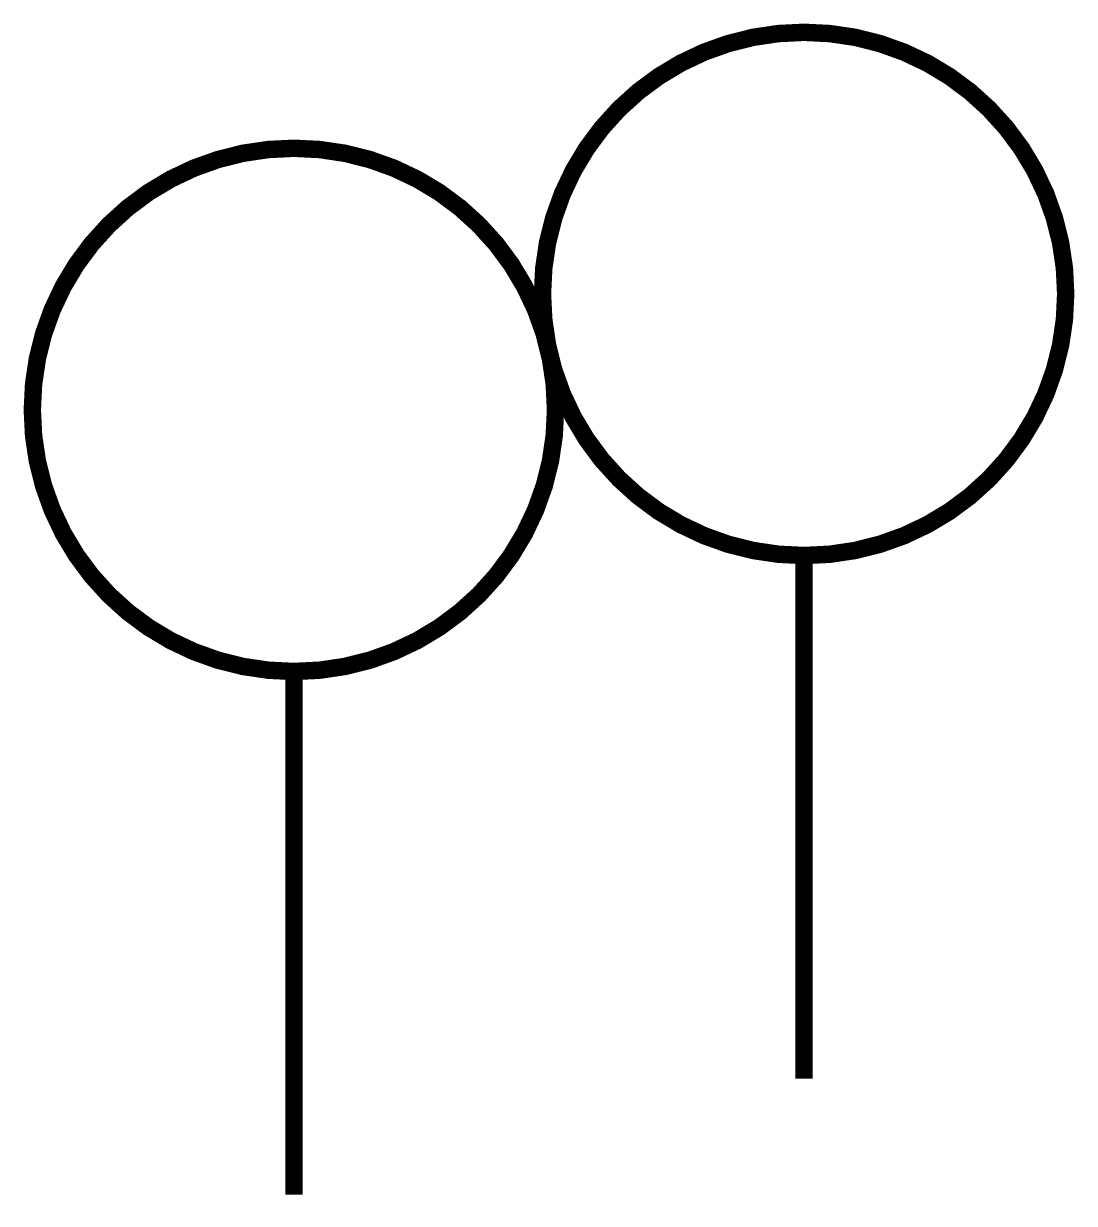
# Model space of a CAD drawing. Header units: inches. Extents: x -1.55 to 4.48, y -0.05 to 6.71.
import ezdxf

# ---------------------------------------------------------------- set-up
doc = ezdxf.new("R2010")
doc.units = ezdxf.units.IN
doc.header["$MEASUREMENT"] = 0

msp = doc.modelspace()

# ---------------------------------------------------------------- linework, layer by layer
at = {"const_width": 0.1}
for points in [[(1.4254, 5.1649, 1), (4.4254, 5.1649, 1)], [(-1.5, 4.5, 1), (1.5, 4.5, 1)]]:
    msp.add_lwpolyline(points, format="xyb", close=True, dxfattribs=at)
for points in [[(2.9254, 0.6649), (2.9254, 3.6649)], [(0, 0), (0, 3)]]:
    msp.add_lwpolyline(points, dxfattribs=at)

doc.saveas('drawing.dxf')
